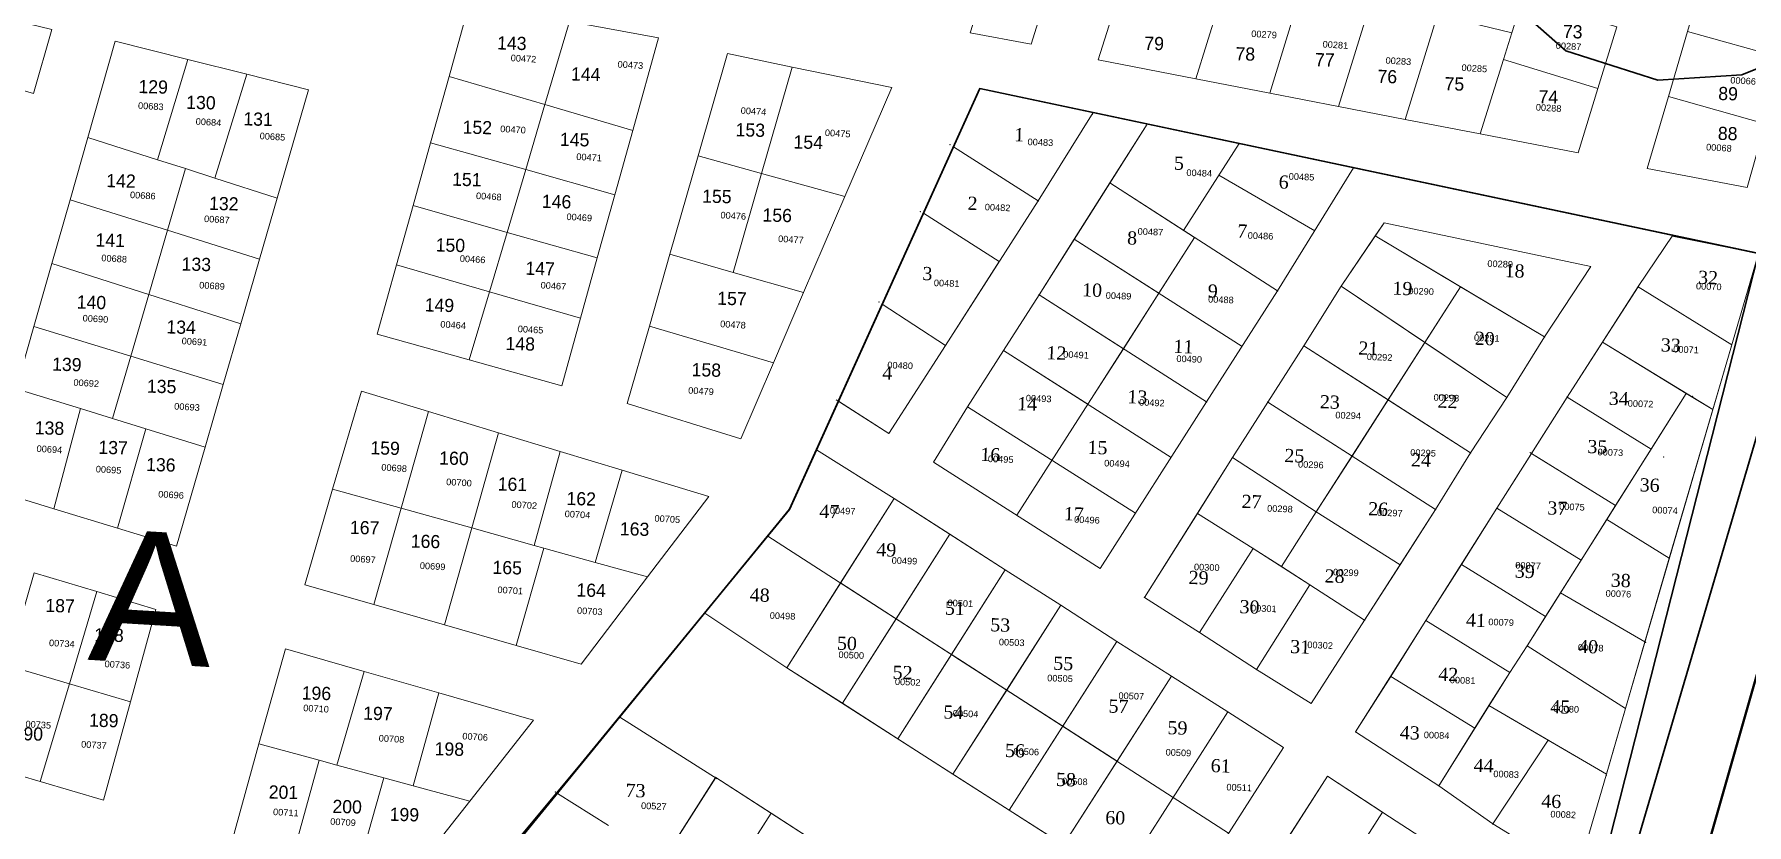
# Model space of a CAD drawing. Header units: metres. Extents: x 251686 to 255059, y 1627526 to 1631912.
# Drawn here: x 254072.4 to 254332.1, y 1631107.1 to 1631227.1 of the extents above; entities that cross this region are included whole.
import ezdxf
from ezdxf.enums import TextEntityAlignment as Align

# ---------------------------------------------------------------- set-up
doc = ezdxf.new("R2010")
doc.units = ezdxf.units.M
doc.header["$MEASUREMENT"] = 0
for name, color, linetype, lineweight in [('ASSIETTE IMMAT', 7, 'Continuous', 0), ('LimiteTF', 4, 'Continuous', 13), ('lotissement', 7, 'Continuous', 0), ('numero ppp', 4, 'Continuous', 0)]:
    doc.layers.add(name, color=color, linetype=linetype, lineweight=lineweight)
for name, color, linetype in [('limites_parcelles', 7, 'Continuous'), ('limites_sections', 7, 'Continuous'), ('limites_tf', 7, 'Continuous'), ('numero_lot', 7, 'Continuous'), ('numero_parcelle', 7, 'Continuous')]:
    doc.layers.add(name, color=color, linetype=linetype)
doc.styles.get("Standard").update_dxf_attribs({"font": 'txt.shx'})
doc.styles.add('Style-Arial', font='arial.ttf')
doc.styles.add('Style-Comic Sans MS', font='comic.ttf')
doc.styles.add('Style-FANCY', font='times.ttf')

# ---------------------------------------------------------------- blocks, each defined once
blk = doc.blocks.new('*U93')
at = {"layer": 'LimiteTF', "color": 5, "linetype": 'Continuous', "lineweight": 30}
for p, q in [((-34.579972, 59.070028), (-7.939972, 123.860028)), ((-7.939972, 123.860028), (118.400028, 101.540028)), ((118.400028, 101.540028), (60.410028, -123.859972)), ((-97.919972, -24.049972), (-34.579972, 59.070028)), ((-118.399972, -112.229972), (-97.919972, -24.049972)), ((-20.879972, -92.869972), (-42.269972, -114.119972)), ((60.410028, -123.859972), (-20.879972, -92.869972)), ((-42.269972, -114.119972), (-118.399972, -112.229972))]:
    blk.add_line(p, q, dxfattribs=at)

msp = doc.modelspace()

# ---------------------------------------------------------------- linework, layer by layer
at = {"layer": 'ASSIETTE IMMAT', "color": 2, "linetype": 'Continuous', "lineweight": 30, "elevation": 0.000046, "flags": 128}
for points in [[(254293.3179, 1631234.587015), (254304.663444, 1631224.585449), (254318.573956, 1631220.126263), (254331.324853, 1631220.917759), (254340.808104, 1631224.737961), (254360.593338, 1631235.690582)], [(254272.353104, 1630794.592518), (254277.823104, 1630973.072518), (254333.848614, 1631193.827754), (254215.749709, 1631218.847188), (254186.928919, 1631154.997551), (254121.018849, 1631074.583792), (254089.056999, 1630989.119047), (254053.768104, 1630970.237518)]]:
    msp.add_lwpolyline(points, dxfattribs=at)
at = {"layer": 'limites_parcelles', "color": 7, "linetype": 'Continuous', "lineweight": 0}
for p, q in [((254186.928919, 1631154.997551), (254215.749709, 1631218.847188)), ((254211.762384, 1631210.01366), (254224.621904, 1631201.791765)), ((254255.081211, 1631210.514749), (254246.651489, 1631197.331531)), ((254252.011609, 1631205.714207), (254266.557354, 1631197.265219)), ((254235.472325, 1631204.522194), (254260.940931, 1631188.140275)), ((254207.219244, 1631199.948777), (254218.723028, 1631192.592732)), ((254270.58827, 1631188.882844), (254277.089927, 1631198.489126)), ((254277.089927, 1631198.489126), (254308.457984, 1631191.854056)), ((254221.368619, 1631154.095197), (254248.332896, 1631196.250017)), ((254230.081608, 1631195.998404), (254255.551228, 1631179.710103)), ((254275.731167, 1631196.481541), (254301.431254, 1631181.165513)), ((254320.777909, 1631196.462246), (254333.848614, 1631193.827754)), ((254301.431254, 1631181.165513), (254308.457984, 1631191.854056)), ((254224.750934, 1631187.569555), (254250.166486, 1631171.287692)), ((254266.782339, 1631154.594755), (254288.67663, 1631188.766662)), ((254295.680941, 1631171.945169), (254270.58827, 1631188.882844)), ((254315.593163, 1631188.763909), (254329.801047, 1631179.982314)), ((254200.983857, 1631186.134888), (254210.561663, 1631179.865448)), ((254264.916425, 1631179.787989), (254290.199882, 1631163.553718)), ((254310.182432, 1631180.35551), (254326.920113, 1631170.127554)), ((254219.38266, 1631179.114887), (254244.778195, 1631162.859246)), ((254322.899839, 1631172.584238), (254298.788704, 1631134.300306)), ((254304.832609, 1631172.044305), (254317.570431, 1631164.122544)), ((254193.964708, 1631171.626869), (254201.951183, 1631166.52023)), ((254208.7302, 1631162.173223), (254213.912864, 1631170.53218)), ((254213.912864, 1631170.53218), (254239.39202, 1631154.434109)), ((254284.898917, 1631154.960708), (254259.440194, 1631171.285423)), ((254191.009671, 1631164.038055), (254202.764871, 1631156.622454)), ((254208.7302, 1631162.173223), (254234.003804, 1631146.010278)), ((254266.782339, 1631154.594755), (254254.116283, 1631162.848892)), ((254299.201965, 1631163.627209), (254312.199313, 1631155.593822)), ((254202.764871, 1631156.622454), (254186.501195, 1631130.9605)), ((254202.764871, 1631156.622454), (254219.616613, 1631145.805017)), ((254248.775178, 1631154.372797), (254257.223631, 1631149.07455)), ((254261.513554, 1631146.300827), (254266.782339, 1631154.594755)), ((254266.782339, 1631154.594755), (254279.519507, 1631146.581491)), ((254294.193414, 1631155.15207), (254306.953894, 1631147.265086)), ((254211.201141, 1631151.20706), (254194.927172, 1631125.565121)), ((254310.839799, 1631153.43517), (254320.326188, 1631147.571833)), ((254183.622363, 1631150.950674), (254253.497933, 1631105.871372)), ((254257.223631, 1631149.07455), (254249.080615, 1631136.311305)), ((254265.808754, 1631143.523692), (254257.223631, 1631149.07455)), ((254219.616613, 1631145.805017), (254203.348688, 1631120.172599)), ((254219.616613, 1631145.805017), (254228.076554, 1631140.450643)), ((254288.811323, 1631146.63016), (254301.582608, 1631138.736497)), ((254257.734317, 1631130.687092), (254265.808754, 1631143.523692)), ((254265.808754, 1631143.523692), (254274.117626, 1631138.16727)), ((254303.849774, 1631142.336329), (254316.618168, 1631134.887877)), ((254174.069196, 1631139.258606), (254186.501195, 1631130.9605)), ((254211.700591, 1631114.824651), (254228.076554, 1631140.450643)), ((254228.076554, 1631140.450643), (254236.574417, 1631134.938497)), ((254274.117626, 1631138.16727), (254266.035601, 1631125.53205)), ((254283.429233, 1631138.10825), (254296.136119, 1631130.25439)), ((254228.416498, 1631122.052809), (254211.570732, 1631132.92014)), ((254220.230531, 1631109.362701), (254236.574417, 1631134.938497)), ((254236.574417, 1631134.938497), (254244.835921, 1631129.666017)), ((254298.788704, 1631134.300306), (254296.136119, 1631130.25439)), ((254298.788704, 1631134.300306), (254313.666657, 1631124.791697)), ((254186.501195, 1631130.9605), (254245.421189, 1631093.232447)), ((254257.734317, 1631130.687092), (254266.035601, 1631125.53205)), ((254228.484061, 1631104.077744), (254244.835921, 1631129.666017)), ((254244.835921, 1631129.666017), (254253.380847, 1631124.258972)), ((254278.090519, 1631129.652078), (254290.833928, 1631121.775645)), ((254292.987046, 1631125.2187), (254310.82598, 1631114.812344)), ((254161.187319, 1631123.496758), (254141.684948, 1631100.17368)), ((254161.175139, 1631123.477639), (254175.9555, 1631114.125324)), ((254237.018027, 1631098.653546), (254253.380847, 1631124.258972)), ((254253.380847, 1631124.258972), (254261.807226, 1631118.874202)), ((254301.959483, 1631119.984622), (254293.552163, 1631107.25955)), ((254245.421189, 1631093.232447), (254261.807226, 1631118.874202)), ((254175.713603, 1631114.305211), (254159.492869, 1631088.844456)), ((254268.49373, 1631114.529873), (254252.34154, 1631089.24549)), ((254151.710723, 1631111.894193), (254159.475727, 1631106.999223)), ((254184.116973, 1631108.884309), (254167.946406, 1631083.502298)), ((254276.825564, 1631109.032153), (254260.673374, 1631083.74777))]:
    msp.add_line(p, q, dxfattribs=at)
at = {"layer": 'limites_parcelles', "color": 7, "lineweight": 0, "ltscale": 39.37, "flags": 128}
for points in [[(254264.88717, 1631235.0359), (254259.770339, 1631218.153859), (254248.556363, 1631220.328076), (254251.866792, 1631231.033511), (254253.947164, 1631237.738074), (254264.88717, 1631235.0359)], [(254312.38733, 1631228.22924), (254309.507019, 1631218.870611), (254295.199573, 1631223.258101), (254296.459855, 1631227.288749), (254298.078532, 1631232.436735), (254312.38733, 1631228.22924)], [(254296.459855, 1631227.288749), (254295.199573, 1631223.258101), (254291.674797, 1631211.974259), (254280.281051, 1631214.179825), (254285.200308, 1631230.053322), (254296.459855, 1631227.288749)], [(254095.684408, 1631223.265435), (254104.597778, 1631221.018483), (254099.749419, 1631205.264457), (254095.290061, 1631206.697961), (254091.080095, 1631208.049592), (254095.684408, 1631223.265435)], [(254092.569746, 1631197.338132), (254077.804189, 1631201.979067), (254080.495256, 1631211.439118), (254091.080095, 1631208.049592), (254095.290061, 1631206.697961), (254092.569746, 1631197.338132)], [(254109.206844, 1631202.223401), (254106.517128, 1631192.943344), (254092.569746, 1631197.338132), (254095.290061, 1631206.697961), (254099.749419, 1631205.264457), (254109.206844, 1631202.223401)], [(254178.374079, 1631190.954015), (254189.051316, 1631187.883804), (254184.471376, 1631177.247897), (254165.66262, 1631182.8092), (254168.784556, 1631193.716056), (254178.374079, 1631190.954015)], [(254084.255202, 1631168.779784), (254079.376456, 1631170.296438), (254069.648815, 1631173.309522), (254072.329582, 1631182.729649), (254087.006192, 1631178.229386), (254084.255202, 1631168.779784)], [(254101.034397, 1631173.943994), (254098.282957, 1631164.434394), (254089.293642, 1631167.221931), (254084.255202, 1631168.779784), (254087.006192, 1631178.229386), (254101.034397, 1631173.943994)], [(254084.980371, 1631152.143907), (254075.322277, 1631155.096467), (254079.376456, 1631170.296438), (254084.255202, 1631168.779784), (254089.293642, 1631167.221931), (254084.980371, 1631152.143907)], [(254152.119532, 1631163.790341), (254161.538384, 1631160.93958), (254157.463211, 1631146.939797), (254149.629433, 1631149.128646), (254148.202328, 1631149.519366), (254152.119532, 1631163.790341)], [(254145.468334, 1631134.339487), (254134.591477, 1631137.461198), (254138.721977, 1631152.170584), (254148.202328, 1631149.519366), (254149.629433, 1631149.128646), (254145.468334, 1631134.339487)], [(254165.376836, 1631144.730349), (254155.327247, 1631131.495423), (254145.468334, 1631134.339487), (254149.629433, 1631149.128646), (254157.463211, 1631146.939797), (254165.376836, 1631144.730349)], [(254122.398184, 1631130.402522), (254118.251437, 1631116.193271), (254115.586771, 1631116.913288), (254106.445134, 1631119.39196), (254110.453686, 1631133.842254), (254122.398184, 1631130.402522)], [(254122.398184, 1631130.402522), (254133.723901, 1631127.127439), (254129.858121, 1631113.046083), (254125.397112, 1631114.259594), (254118.251437, 1631116.193271), (254122.398184, 1631130.402522)], [(254121.278112, 1631099.750127), (254111.577768, 1631102.402996), (254115.586771, 1631116.913288), (254118.251437, 1631116.193271), (254125.397112, 1631114.259594), (254121.278112, 1631099.750127)], [(254138.420901, 1631110.721759), (254128.293941, 1631097.837424), (254121.278112, 1631099.750127), (254125.397112, 1631114.259594), (254129.858121, 1631113.046083), (254138.420901, 1631110.721759)]]:
    msp.add_lwpolyline(points, close=True, dxfattribs=at)
at = {"layer": 'limites_parcelles', "color": 7, "linetype": 'Continuous', "lineweight": 0, "flags": 128}
for points in [[(254296.459855, 1631227.288749), (254295.199573, 1631223.258101), (254309.507019, 1631218.870611), (254312.38733, 1631228.22924), (254298.078532, 1631232.436735), (254296.459855, 1631227.288749)], [(254285.200308, 1631230.053322), (254280.281051, 1631214.179825), (254291.674797, 1631211.974259), (254295.199573, 1631223.258101), (254296.459855, 1631227.288749), (254285.200308, 1631230.053322)], [(254091.080095, 1631208.049592), (254095.290061, 1631206.697961), (254099.749419, 1631205.264457), (254104.597778, 1631221.018483), (254095.684408, 1631223.265435), (254091.080095, 1631208.049592)], [(254080.495256, 1631211.439118), (254077.804189, 1631201.979067), (254092.569746, 1631197.338132), (254095.290061, 1631206.697961), (254091.080095, 1631208.049592), (254080.495256, 1631211.439118)], [(254099.749419, 1631205.264457), (254095.290061, 1631206.697961), (254092.569746, 1631197.338132), (254106.517128, 1631192.943344), (254109.206844, 1631202.223401), (254099.749419, 1631205.264457)], [(254087.006192, 1631178.229386), (254072.329582, 1631182.729649), (254069.648815, 1631173.309522), (254079.376456, 1631170.296438), (254084.255202, 1631168.779784), (254087.006192, 1631178.229386)], [(254322.899839, 1631172.584238), (254310.182432, 1631180.35551), (254304.832609, 1631172.044305), (254317.570431, 1631164.122544), (254317.570612, 1631164.122431), (254322.899839, 1631172.584238)], [(254087.006192, 1631178.229386), (254084.255202, 1631168.779784), (254089.293642, 1631167.221931), (254098.282957, 1631164.434394), (254101.034397, 1631173.943994), (254087.006192, 1631178.229386)], [(254312.199313, 1631155.593822), (254317.570612, 1631164.122431), (254317.570431, 1631164.122544), (254304.832609, 1631172.044305), (254299.439012, 1631163.480696), (254312.199313, 1631155.593822)], [(254089.293642, 1631167.221931), (254084.255202, 1631168.779784), (254079.376456, 1631170.296438), (254075.322277, 1631155.096467), (254084.980371, 1631152.143907), (254089.293642, 1631167.221931)], [(254161.538384, 1631160.93958), (254152.119532, 1631163.790341), (254148.202328, 1631149.519366), (254149.629433, 1631149.128646), (254157.463211, 1631146.939797), (254161.538384, 1631160.93958)], [(254248.775178, 1631154.372797), (254257.223631, 1631149.07455), (254261.513554, 1631146.300827), (254266.782339, 1631154.594755), (254254.116283, 1631162.848892), (254248.775178, 1631154.372797)], [(254265.808754, 1631143.523692), (254274.117626, 1631138.16727), (254279.519507, 1631146.581491), (254266.782339, 1631154.594755), (254261.513554, 1631146.300827), (254265.808754, 1631143.523692)], [(254149.629433, 1631149.128646), (254148.202328, 1631149.519366), (254138.721977, 1631152.170584), (254134.591477, 1631137.461198), (254145.468334, 1631134.339487), (254149.629433, 1631149.128646)], [(254157.463211, 1631146.939797), (254149.629433, 1631149.128646), (254145.468334, 1631134.339487), (254155.327247, 1631131.495423), (254165.376836, 1631144.730349), (254157.463211, 1631146.939797)], [(254228.076554, 1631140.450643), (254219.616613, 1631145.805017), (254211.477323, 1631132.980414), (254211.570738, 1631132.920149), (254212.003851, 1631132.640732), (254219.85083, 1631127.578586), (254228.076554, 1631140.450643)], [(254283.429233, 1631138.10825), (254296.136119, 1631130.25439), (254298.788704, 1631134.300306), (254301.582608, 1631138.736497), (254288.811323, 1631146.63016), (254283.429233, 1631138.10825)], [(254110.453686, 1631133.842254), (254106.445134, 1631119.39196), (254115.586771, 1631116.913288), (254118.251437, 1631116.193271), (254122.398184, 1631130.402522), (254110.453686, 1631133.842254)], [(254203.348688, 1631120.172599), (254211.700591, 1631114.824651), (254219.850726, 1631127.578424), (254212.003851, 1631132.640732), (254211.570732, 1631132.92014), (254211.570738, 1631132.920149), (254211.477323, 1631132.980414), (254203.348688, 1631120.172599)], [(254244.835921, 1631129.666017), (254236.574417, 1631134.938497), (254228.362318, 1631122.087761), (254228.416498, 1631122.052809), (254228.416279, 1631122.05247), (254236.597668, 1631116.774355), (254244.835921, 1631129.666017)], [(254313.666657, 1631124.791697), (254298.788704, 1631134.300306), (254296.136119, 1631130.25439), (254292.987046, 1631125.2187), (254310.82598, 1631114.812344), (254313.666657, 1631124.791697)], [(254118.251437, 1631116.193271), (254125.397112, 1631114.259594), (254129.858121, 1631113.046083), (254133.723901, 1631127.127439), (254122.398184, 1631130.402522), (254118.251437, 1631116.193271)], [(254310.82598, 1631114.812344), (254301.959483, 1631119.984622), (254293.552163, 1631107.25955), (254306.322702, 1631099.438452), (254310.780959, 1631114.654186), (254310.82598, 1631114.812344)], [(254125.397112, 1631114.259594), (254118.251437, 1631116.193271), (254115.586771, 1631116.913288), (254111.577768, 1631102.402996), (254121.278112, 1631099.750127), (254125.397112, 1631114.259594)], [(254129.858121, 1631113.046083), (254125.397112, 1631114.259594), (254121.278112, 1631099.750127), (254128.293941, 1631097.837424), (254138.420901, 1631110.721759), (254129.858121, 1631113.046083)], [(254184.116973, 1631108.884309), (254175.713603, 1631114.305211), (254175.701423, 1631114.286092), (254167.69891, 1631101.725008), (254176.116354, 1631096.326196), (254184.116973, 1631108.884309)], [(254192.521048, 1631103.464511), (254192.478383, 1631103.490474), (254184.116973, 1631108.884309), (254176.116354, 1631096.326196), (254184.533798, 1631090.927384), (254192.521048, 1631103.464511)], [(254285.255541, 1631103.595719), (254277.060795, 1631108.876937), (254276.825564, 1631109.032153), (254268.749469, 1631096.389961), (254268.867085, 1631096.312353), (254277.189039, 1631090.949154), (254277.197867, 1631090.943582), (254285.27309, 1631103.584409), (254285.273297, 1631103.584744), (254285.255541, 1631103.595719)]]:
    msp.add_lwpolyline(points, close=True, dxfattribs=at)
for points, elevation in [([(254207.219244, 1631199.948777), (254215.749709, 1631218.847188), (254232.975743, 1631215.197826)], -0.000024), ([(254272.447933, 1631206.835582), (254255.081211, 1631210.514749), (254241.131248, 1631213.47007), (254235.472325, 1631204.522194)], -0.000021), ([(254191.009671, 1631164.038055), (254186.928919, 1631154.997551), (254183.622363, 1631150.950674), (254174.069196, 1631139.258606)], 0.000096)]:
    msp.add_lwpolyline(points, dxfattribs=dict(at, elevation=elevation))
for points in [[(254232.975743, 1631215.197826), (254224.621904, 1631201.791765), (254210.561663, 1631179.865448), (254201.951183, 1631166.52023)], [(254213.912864, 1631170.53218), (254219.38266, 1631179.114887), (254224.750934, 1631187.569555), (254241.131248, 1631213.47007)], [(254272.447933, 1631206.835582), (254260.940931, 1631188.140275), (254250.166486, 1631171.287692), (254234.005846, 1631146.008972)], [(254320.857216, 1631196.580002), (254315.630545, 1631188.819414), (254304.832609, 1631172.044305), (254294.193414, 1631155.15207), (254283.429233, 1631138.10825), (254272.769178, 1631121.223424)], [(254306.322702, 1631099.438452), (254310.780959, 1631114.654186), (254313.666657, 1631124.791697), (254333.848614, 1631193.827754)], [(254270.58827, 1631188.882844), (254264.916425, 1631179.787989), (254259.440194, 1631171.285423), (254254.116283, 1631162.848892), (254240.744986, 1631141.629242), (254249.080615, 1631136.311305), (254257.734317, 1631130.687092)], [(254274.117626, 1631138.16727), (254284.898917, 1631154.960708), (254290.199882, 1631163.553718), (254295.680941, 1631171.945169), (254301.431254, 1631181.165513)], [(254285.37575, 1631113.047464), (254296.136119, 1631130.25439)], [(254306.322702, 1631099.438452), (254293.552163, 1631107.25955), (254285.37575, 1631113.047464), (254272.769178, 1631121.223424)], [(254175.713603, 1631114.305211), (254192.478383, 1631103.490474), (254201.247732, 1631098.154055), (254209.521923, 1631092.814315), (254234.989357, 1631076.995833)], [(254268.49373, 1631114.529873), (254277.060795, 1631108.876937), (254285.255541, 1631103.595719), (254310.61147, 1631087.923035)]]:
    msp.add_lwpolyline(points, dxfattribs=at)
at = {"layer": 'limites_parcelles', "color": 7, "linetype": 'Continuous', "lineweight": 0}
for p in [(254232.829923, 1631214.963818), (254211.234677, 1631210.351057), (254235.472325, 1631204.522194), (254224.621904, 1631201.791765), (254206.742057, 1631200.181949), (254266.557354, 1631197.265219), (254320.777909, 1631196.462246), (254224.750934, 1631187.569555), (254260.940931, 1631188.140275), (254270.58827, 1631188.882844), (254315.630545, 1631188.819414), (254200.46889, 1631186.471976), (254210.561663, 1631179.865448), (254264.916425, 1631179.787989), (254301.431254, 1631181.165513), (254219.38266, 1631179.114887), (254295.680941, 1631171.945169), (254304.832609, 1631172.044305), (254323.867712, 1631172.12125), (254213.912864, 1631170.53218), (254250.166486, 1631171.287692), (254259.440194, 1631171.285423), (254201.951183, 1631166.52023), (254254.116283, 1631162.848892), (254290.199882, 1631163.553718), (254319.501071, 1631162.921863), (254202.764871, 1631156.622454), (254239.39202, 1631154.434109), (254266.782339, 1631154.594755), (254284.898917, 1631154.960708), (254294.193414, 1631155.15207), (254257.223631, 1631149.07455), (254219.616613, 1631145.805017), (254320.326188, 1631147.571833), (254265.808754, 1631143.523692), (254240.744986, 1631141.629242), (254228.076554, 1631140.450643), (254274.117626, 1631138.16727), (254283.429233, 1631138.10825), (254249.080615, 1631136.311305), (254236.574417, 1631134.938497), (254298.788704, 1631134.300306), (254316.717447, 1631134.829962), (254316.739658, 1631134.84053), (254186.501195, 1631130.9605), (254257.734317, 1631130.687092), (254296.136119, 1631130.25439), (254244.835921, 1631129.666017), (254253.380847, 1631124.258972), (254313.666657, 1631124.791697), (254203.439323, 1631120.315407), (254272.769178, 1631121.223424), (254301.959483, 1631119.984622), (254310.780959, 1631114.654186), (254151.401688, 1631112.089005), (254175.713603, 1631114.305211), (254175.713603, 1631114.305211), (254285.37575, 1631113.047464), (254220.28509, 1631109.448077), (254220.28509, 1631109.448077), (254220.28509, 1631109.448077), (254276.829778, 1631109.03875), (254293.552163, 1631107.25955)]:
    msp.add_point(p, dxfattribs=at)
at = {"layer": 'limites_parcelles', "color": 7, "lineweight": 0, "ltscale": 39.37}
for points in [[(254228.985292, 1631242.905544), (254223.555318, 1631225.605843), (254214.30798, 1631227.325288), (254220.003124, 1631245.313017)], [(254337.622121, 1631223.449731), (254323.092054, 1631227.488883), (254325.873118, 1631236.948259), (254340.283714, 1631232.980006)], [(254251.866792, 1631231.033511), (254248.556363, 1631220.328076), (254233.697525, 1631223.199664), (254237.641595, 1631235.720392)], [(254275.218471, 1631232.508299), (254270.185465, 1631216.135642), (254259.770339, 1631218.153859), (254264.88717, 1631235.0359)], [(254153.539344, 1631229.051393), (254149.804443, 1631216.419093), (254135.276027, 1631220.678238), (254138.39999, 1631231.855085)], [(254285.200308, 1631230.053322), (254280.281051, 1631214.179825), (254270.185465, 1631216.135642), (254275.218471, 1631232.508299)], [(254075.047827, 1631227.790428), (254072.255038, 1631218.101134), (254058.614118, 1631222.02361), (254061.232786, 1631231.164196)], [(254163.135447, 1631212.508943), (254149.804443, 1631216.419093), (254153.539344, 1631229.051393), (254167.041, 1631226.56)], [(254334.857304, 1631213.49022), (254320.198216, 1631217.660344), (254323.092054, 1631227.488883), (254337.622121, 1631223.449731)], [(254095.684408, 1631223.265435), (254091.080095, 1631208.049592), (254080.495256, 1631211.439118), (254084.64508, 1631226.058357)], [(254187.318192, 1631222.117706), (254182.67675, 1631205.952117), (254173.046553, 1631208.62446), (254177.503198, 1631224.15142)], [(254187.318192, 1631222.117706), (254202.445145, 1631218.994099), (254195.320776, 1631202.447133), (254182.67675, 1631205.952117)], [(254309.507019, 1631218.870611), (254306.513635, 1631209.102821), (254291.674797, 1631211.974259), (254295.199573, 1631223.258101)], [(254104.597778, 1631221.018483), (254113.950234, 1631218.648232), (254109.206844, 1631202.223401), (254099.749419, 1631205.264457)], [(254149.804443, 1631216.419093), (254146.900306, 1631206.55063), (254132.480536, 1631210.628955), (254135.276027, 1631220.678238)], [(254163.135447, 1631212.508943), (254160.421979, 1631202.729051), (254146.900306, 1631206.55063), (254149.804443, 1631216.419093)], [(254332.164736, 1631203.830175), (254316.965908, 1631206.704315), (254320.198216, 1631217.660344), (254334.857304, 1631213.49022)], [(254144.078792, 1631197.031556), (254129.818868, 1631201.088681), (254132.480536, 1631210.628955), (254146.900306, 1631206.55063)], [(254182.67675, 1631205.952117), (254178.374079, 1631190.954015), (254168.784556, 1631193.716056), (254173.046553, 1631208.62446)], [(254160.421979, 1631202.729051), (254157.750011, 1631193.148853), (254144.078792, 1631197.031556), (254146.900306, 1631206.55063)], [(254182.67675, 1631205.952117), (254195.320776, 1631202.447133), (254189.051316, 1631187.883804), (254178.374079, 1631190.954015)], [(254089.726582, 1631187.599215), (254075.041323, 1631192.279548), (254077.804189, 1631201.979067), (254092.569746, 1631197.338132)], [(254141.411102, 1631188.021341), (254127.311323, 1631192.097264), (254129.818868, 1631201.088681), (254144.078792, 1631197.031556)], [(254106.517128, 1631192.943344), (254103.703513, 1631183.144203), (254089.726582, 1631187.599215), (254092.569746, 1631197.338132)], [(254157.750011, 1631193.148853), (254155.221491, 1631184.027591), (254141.411102, 1631188.021341), (254144.078792, 1631197.031556)], [(254087.006192, 1631178.229386), (254072.329582, 1631182.729649), (254075.041323, 1631192.279548), (254089.726582, 1631187.599215)], [(254138.353367, 1631177.674018), (254124.372308, 1631181.579046), (254127.311323, 1631192.097264), (254141.411102, 1631188.021341)], [(254103.703513, 1631183.144203), (254101.034397, 1631173.943994), (254087.006192, 1631178.229386), (254089.726582, 1631187.599215)], [(254155.221491, 1631184.027591), (254152.364275, 1631173.748765), (254138.353367, 1631177.674018), (254141.411102, 1631188.021341)], [(254184.471376, 1631177.247897), (254179.504692, 1631165.71487), (254162.294162, 1631171.034172), (254165.66262, 1631182.8092)], [(254075.322277, 1631155.096467), (254065.334943, 1631158.1515), (254069.648815, 1631173.309522), (254079.376456, 1631170.296438)], [(254132.174338, 1631169.830185), (254128.014065, 1631155.151024), (254117.625542, 1631158.049064), (254121.977236, 1631172.916794)], [(254132.174338, 1631169.830185), (254142.780528, 1631166.620503), (254138.721977, 1631152.170584), (254128.014065, 1631155.151024)], [(254098.282957, 1631164.434394), (254093.950062, 1631149.406519), (254084.980371, 1631152.143907), (254089.293642, 1631167.221931)], [(254142.780528, 1631166.620503), (254152.119532, 1631163.790341), (254148.202328, 1631149.519366), (254138.721977, 1631152.170584)], [(254161.538384, 1631160.93958), (254174.668943, 1631156.970933), (254165.376836, 1631144.730349), (254157.463211, 1631146.939797)], [(254128.014065, 1631155.151024), (254123.87439, 1631140.551709), (254113.396621, 1631143.550422), (254117.625542, 1631158.049064)], [(254138.721977, 1631152.170584), (254134.591477, 1631137.461198), (254123.87439, 1631140.551709), (254128.014065, 1631155.151024)], [(254072.369191, 1631145.368375), (254081.887965, 1631142.506863), (254077.702871, 1631128.517905), (254068.293343, 1631131.278595)], [(254081.887965, 1631142.506863), (254090.828032, 1631139.819698), (254086.982702, 1631125.79819), (254077.702871, 1631128.517905)], [(254077.702871, 1631128.517905), (254073.261554, 1631113.700849), (254063.991722, 1631116.420489), (254068.293343, 1631131.278595)], [(254086.982702, 1631125.79819), (254082.88055, 1631110.868586), (254073.261554, 1631113.700849), (254077.702871, 1631128.517905)], [(254133.723901, 1631127.127439), (254148.063148, 1631122.979716), (254138.420901, 1631110.721759), (254129.858121, 1631113.046083)], [(254111.577768, 1631102.402996), (254102.416357, 1631104.911816), (254106.445134, 1631119.39196), (254115.586771, 1631116.913288)]]:
    msp.add_3dface(points, dxfattribs=at)
at = {"layer": 'limites_parcelles', "color": 7, "linetype": 'Continuous', "lineweight": 0}
for points in [[(254220.003124, 1631245.313017), (254214.30798, 1631227.325288), (254223.555318, 1631225.605843), (254228.985292, 1631242.905544)], [(254340.283714, 1631232.980006), (254325.873118, 1631236.948259), (254323.092054, 1631227.488883), (254337.622121, 1631223.449731)], [(254237.641595, 1631235.720392), (254233.697525, 1631223.199664), (254248.556363, 1631220.328076), (254251.866792, 1631231.033511)], [(254264.88717, 1631235.0359), (254259.770339, 1631218.153859), (254270.185465, 1631216.135642), (254275.218471, 1631232.508299)], [(254138.39999, 1631231.855085), (254135.276027, 1631220.678238), (254149.804443, 1631216.419093), (254153.539344, 1631229.051393)], [(254275.218471, 1631232.508299), (254270.185465, 1631216.135642), (254280.281051, 1631214.179825), (254285.200308, 1631230.053322)], [(254058.614118, 1631222.02361), (254072.255038, 1631218.101134), (254075.047827, 1631227.790428), (254061.232786, 1631231.164196)], [(254163.135447, 1631212.508943), (254167.041, 1631226.56), (254153.539344, 1631229.051393), (254149.804443, 1631216.419093)], [(254334.857304, 1631213.49022), (254337.622121, 1631223.449731), (254323.092054, 1631227.488883), (254320.198216, 1631217.660344)], [(254091.080095, 1631208.049592), (254095.684408, 1631223.265435), (254084.64508, 1631226.058357), (254080.495256, 1631211.439118)], [(254177.503198, 1631224.15142), (254173.046553, 1631208.62446), (254182.67675, 1631205.952117), (254187.318192, 1631222.117706)], [(254195.320776, 1631202.447133), (254202.445145, 1631218.994099), (254187.318192, 1631222.117706), (254182.67675, 1631205.952117)], [(254295.199573, 1631223.258101), (254291.674797, 1631211.974259), (254306.513635, 1631209.102821), (254309.507019, 1631218.870611)], [(254109.206844, 1631202.223401), (254113.950234, 1631218.648232), (254104.597778, 1631221.018483), (254099.749419, 1631205.264457)], [(254135.276027, 1631220.678238), (254132.480536, 1631210.628955), (254146.900306, 1631206.55063), (254149.804443, 1631216.419093)], [(254149.804443, 1631216.419093), (254146.900306, 1631206.55063), (254160.421979, 1631202.729051), (254163.135447, 1631212.508943)], [(254334.857304, 1631213.49022), (254320.198216, 1631217.660344), (254316.965908, 1631206.704315), (254332.164736, 1631203.830175)], [(254146.900306, 1631206.55063), (254132.480536, 1631210.628955), (254129.818868, 1631201.088681), (254144.078792, 1631197.031556)], [(254182.67675, 1631205.952117), (254173.046553, 1631208.62446), (254168.784556, 1631193.716056), (254178.374079, 1631190.954015)], [(254146.900306, 1631206.55063), (254144.078792, 1631197.031556), (254157.750011, 1631193.148853), (254160.421979, 1631202.729051)], [(254189.051316, 1631187.883804), (254195.320776, 1631202.447133), (254182.67675, 1631205.952117), (254178.374079, 1631190.954015)], [(254248.332896, 1631196.250017), (254235.472325, 1631204.522194), (254230.081608, 1631195.998404), (254242.920131, 1631187.787927)], [(254248.332896, 1631196.250017), (254235.472325, 1631204.522194), (254230.081608, 1631195.998404), (254242.920131, 1631187.787927)], [(254077.804189, 1631201.979067), (254075.041323, 1631192.279548), (254089.726582, 1631187.599215), (254092.569746, 1631197.338132)], [(254144.078792, 1631197.031556), (254129.818868, 1631201.088681), (254127.311323, 1631192.097264), (254141.411102, 1631188.021341)], [(254200.983857, 1631186.134888), (254210.561663, 1631179.865448), (254218.723028, 1631192.592732), (254207.219244, 1631199.948777)], [(254200.983857, 1631186.134888), (254210.561663, 1631179.865448), (254218.723028, 1631192.592732), (254207.219244, 1631199.948777)], [(254275.731167, 1631196.481541), (254301.431254, 1631181.165513), (254308.457984, 1631191.854056), (254277.089927, 1631198.489126)], [(254275.731167, 1631196.481541), (254301.431254, 1631181.165513), (254308.457984, 1631191.854056), (254277.089927, 1631198.489126)], [(254092.569746, 1631197.338132), (254089.726582, 1631187.599215), (254103.703513, 1631183.144203), (254106.517128, 1631192.943344)], [(254144.078792, 1631197.031556), (254141.411102, 1631188.021341), (254155.221491, 1631184.027591), (254157.750011, 1631193.148853)], [(254230.081608, 1631195.998404), (254224.750934, 1631187.569555), (254237.53986, 1631179.376637), (254242.920131, 1631187.787927)], [(254230.081608, 1631195.998404), (254224.750934, 1631187.569555), (254237.53986, 1631179.376637), (254242.920131, 1631187.787927)], [(254270.58827, 1631188.882844), (254283.267516, 1631180.324291), (254288.67663, 1631188.766662), (254275.731167, 1631196.481541)], [(254270.58827, 1631188.882844), (254283.267516, 1631180.324291), (254288.67663, 1631188.766662), (254275.731167, 1631196.481541)], [(254075.041323, 1631192.279548), (254072.329582, 1631182.729649), (254087.006192, 1631178.229386), (254089.726582, 1631187.599215)], [(254141.411102, 1631188.021341), (254127.311323, 1631192.097264), (254124.372308, 1631181.579046), (254138.353367, 1631177.674018)], [(254089.726582, 1631187.599215), (254087.006192, 1631178.229386), (254101.034397, 1631173.943994), (254103.703513, 1631183.144203)], [(254141.411102, 1631188.021341), (254138.353367, 1631177.674018), (254152.364275, 1631173.748765), (254155.221491, 1631184.027591)], [(254237.53986, 1631179.376637), (254224.750934, 1631187.569555), (254219.38266, 1631179.114887), (254232.14645, 1631170.944806)], [(254237.53986, 1631179.376637), (254224.750934, 1631187.569555), (254219.38266, 1631179.114887), (254232.14645, 1631170.944806)], [(254283.267516, 1631180.324291), (254270.58827, 1631188.882844), (254264.916425, 1631179.787989), (254277.675071, 1631171.595782)], [(254283.267516, 1631180.324291), (254270.58827, 1631188.882844), (254264.916425, 1631179.787989), (254277.675071, 1631171.595782)], [(254295.680941, 1631171.945169), (254301.431254, 1631181.165513), (254288.67663, 1631188.766662), (254283.267516, 1631180.324291)], [(254295.680941, 1631171.945169), (254301.431254, 1631181.165513), (254288.67663, 1631188.766662), (254283.267516, 1631180.324291)], [(254310.182432, 1631180.35551), (254326.920113, 1631170.127554), (254329.801047, 1631179.982314), (254315.594346, 1631188.763177)], [(254310.182432, 1631180.35551), (254326.920113, 1631170.127554), (254329.801047, 1631179.982314), (254315.594346, 1631188.763177)], [(254194.329782, 1631171.393436), (254201.951183, 1631166.52023), (254210.561663, 1631179.865448), (254200.983857, 1631186.134888)], [(254194.329782, 1631171.393436), (254201.951183, 1631166.52023), (254210.561663, 1631179.865448), (254200.983857, 1631186.134888)], [(254165.66262, 1631182.8092), (254162.294162, 1631171.034172), (254179.504692, 1631165.71487), (254184.471376, 1631177.247897)], [(254277.675071, 1631171.595782), (254264.916425, 1631179.787989), (254259.440194, 1631171.285423), (254272.224104, 1631163.088088)], [(254277.675071, 1631171.595782), (254264.916425, 1631179.787989), (254259.440194, 1631171.285423), (254272.224104, 1631163.088088)], [(254277.675071, 1631171.595782), (254290.199882, 1631163.553718), (254295.680941, 1631171.945169), (254283.267516, 1631180.324291)], [(254277.675071, 1631171.595782), (254290.199882, 1631163.553718), (254295.680941, 1631171.945169), (254283.267516, 1631180.324291)], [(254079.376456, 1631170.296438), (254069.648815, 1631173.309522), (254065.334943, 1631158.1515), (254075.322277, 1631155.096467)], [(254128.014065, 1631155.151024), (254132.174338, 1631169.830185), (254121.977236, 1631172.916794), (254117.625542, 1631158.049064)], [(254326.920113, 1631170.127554), (254322.899839, 1631172.584238), (254310.839799, 1631153.43517), (254320.326188, 1631147.571833)], [(254326.920113, 1631170.127554), (254322.899839, 1631172.584238), (254310.839799, 1631153.43517), (254320.326188, 1631147.571833)], [(254128.014065, 1631155.151024), (254138.721977, 1631152.170584), (254142.780528, 1631166.620503), (254132.174338, 1631169.830185)], [(254259.440194, 1631171.285423), (254254.116283, 1631162.848892), (254266.782339, 1631154.594755), (254272.224104, 1631163.088088)], [(254259.440194, 1631171.285423), (254254.116283, 1631162.848892), (254266.782339, 1631154.594755), (254272.224104, 1631163.088088)], [(254272.224104, 1631163.088088), (254284.898917, 1631154.960708), (254290.199882, 1631163.553718), (254277.675071, 1631171.595782)], [(254272.224104, 1631163.088088), (254284.898917, 1631154.960708), (254290.199882, 1631163.553718), (254277.675071, 1631171.595782)], [(254084.980371, 1631152.143907), (254093.950062, 1631149.406519), (254098.282957, 1631164.434394), (254089.293642, 1631167.221931)], [(254138.721977, 1631152.170584), (254148.202328, 1631149.519366), (254152.119532, 1631163.790341), (254142.780528, 1631166.620503)], [(254266.782339, 1631154.594755), (254279.519507, 1631146.581491), (254284.898917, 1631154.960708), (254272.224104, 1631163.088088)], [(254266.782339, 1631154.594755), (254279.519507, 1631146.581491), (254284.898917, 1631154.960708), (254272.224104, 1631163.088088)], [(254294.193414, 1631155.15207), (254306.953894, 1631147.265086), (254312.199313, 1631155.593822), (254299.439012, 1631163.480696)], [(254294.193414, 1631155.15207), (254306.953894, 1631147.265086), (254312.199313, 1631155.593822), (254299.439012, 1631163.480696)], [(254157.463211, 1631146.939797), (254165.376836, 1631144.730349), (254174.668943, 1631156.970933), (254161.538384, 1631160.93958)], [(254113.396621, 1631143.550422), (254123.87439, 1631140.551709), (254128.014065, 1631155.151024), (254117.625542, 1631158.049064)], [(254202.764871, 1631156.622454), (254194.658138, 1631143.83109), (254203.074048, 1631138.401676), (254211.201141, 1631151.20706)], [(254202.764871, 1631156.622454), (254194.658138, 1631143.83109), (254203.074048, 1631138.401676), (254211.201141, 1631151.20706)], [(254128.014065, 1631155.151024), (254123.87439, 1631140.551709), (254134.591477, 1631137.461198), (254138.721977, 1631152.170584)], [(254240.744986, 1631141.629242), (254249.080615, 1631136.311305), (254257.223631, 1631149.07455), (254248.775178, 1631154.372797)], [(254240.744986, 1631141.629242), (254249.080615, 1631136.311305), (254257.223631, 1631149.07455), (254248.775178, 1631154.372797)], [(254306.953894, 1631147.265086), (254294.193414, 1631155.15207), (254288.811323, 1631146.63016), (254301.582608, 1631138.736497)], [(254306.953894, 1631147.265086), (254294.193414, 1631155.15207), (254288.811323, 1631146.63016), (254301.582608, 1631138.736497)], [(254219.616613, 1631145.805017), (254211.201141, 1631151.20706), (254203.074048, 1631138.401676), (254211.477323, 1631132.980414)], [(254219.616613, 1631145.805017), (254211.201141, 1631151.20706), (254203.074048, 1631138.401676), (254211.477323, 1631132.980414)], [(254303.849774, 1631142.336329), (254316.618168, 1631134.887877), (254320.326188, 1631147.571833), (254310.839799, 1631153.43517)], [(254303.849774, 1631142.336329), (254316.618168, 1631134.887877), (254320.326188, 1631147.571833), (254310.839799, 1631153.43517)], [(254265.808754, 1631143.523692), (254257.223631, 1631149.07455), (254249.080615, 1631136.311305), (254257.734317, 1631130.687092)], [(254265.808754, 1631143.523692), (254257.223631, 1631149.07455), (254249.080615, 1631136.311305), (254257.734317, 1631130.687092)], [(254068.293343, 1631131.278595), (254077.702871, 1631128.517905), (254081.887965, 1631142.506863), (254072.369191, 1631145.368375)], [(254186.501195, 1631130.9605), (254194.927172, 1631125.565121), (254203.074048, 1631138.401676), (254194.658138, 1631143.83109)], [(254186.501195, 1631130.9605), (254194.927172, 1631125.565121), (254203.074048, 1631138.401676), (254194.658138, 1631143.83109)], [(254266.035601, 1631125.53205), (254274.117626, 1631138.16727), (254265.808754, 1631143.523692), (254257.734317, 1631130.687092)], [(254266.035601, 1631125.53205), (254274.117626, 1631138.16727), (254265.808754, 1631143.523692), (254257.734317, 1631130.687092)], [(254077.702871, 1631128.517905), (254086.982702, 1631125.79819), (254090.828032, 1631139.819698), (254081.887965, 1631142.506863)], [(254298.788704, 1631134.300306), (254313.666657, 1631124.791697), (254316.618168, 1631134.887877), (254303.849774, 1631142.336329)], [(254298.788704, 1631134.300306), (254313.666657, 1631124.791697), (254316.618168, 1631134.887877), (254303.849774, 1631142.336329)], [(254194.927172, 1631125.565121), (254203.348688, 1631120.172599), (254211.477323, 1631132.980414), (254203.074048, 1631138.401676)], [(254194.927172, 1631125.565121), (254203.348688, 1631120.172599), (254211.477323, 1631132.980414), (254203.074048, 1631138.401676)], [(254228.362318, 1631122.087761), (254236.574417, 1631134.938497), (254228.076554, 1631140.450643), (254219.85083, 1631127.578586)], [(254228.362318, 1631122.087761), (254236.574417, 1631134.938497), (254228.076554, 1631140.450643), (254219.85083, 1631127.578586)], [(254296.136119, 1631130.25439), (254283.429233, 1631138.10825), (254278.090519, 1631129.652078), (254290.833928, 1631121.775645)], [(254296.136119, 1631130.25439), (254283.429233, 1631138.10825), (254278.090519, 1631129.652078), (254290.833928, 1631121.775645)], [(254203.348688, 1631120.172599), (254211.700591, 1631114.824651), (254219.850726, 1631127.578424), (254211.477323, 1631132.980414)], [(254063.991722, 1631116.420489), (254073.261554, 1631113.700849), (254077.702871, 1631128.517905), (254068.293343, 1631131.278595)], [(254077.702871, 1631128.517905), (254073.261554, 1631113.700849), (254082.88055, 1631110.868586), (254086.982702, 1631125.79819)], [(254272.769178, 1631121.223424), (254285.37575, 1631113.047464), (254290.833928, 1631121.775645), (254278.090519, 1631129.652078)], [(254272.769178, 1631121.223424), (254285.37575, 1631113.047464), (254290.833928, 1631121.775645), (254278.090519, 1631129.652078)], [(254138.420901, 1631110.721759), (254148.063148, 1631122.979716), (254133.723901, 1631127.127439), (254129.858121, 1631113.046083)], [(254211.700591, 1631114.824651), (254220.230531, 1631109.362701), (254228.362102, 1631122.087422), (254219.850726, 1631127.578424)], [(254211.700591, 1631114.824651), (254220.230531, 1631109.362701), (254228.362102, 1631122.087422), (254219.850726, 1631127.578424)], [(254292.987046, 1631125.2187), (254285.37575, 1631113.047464), (254293.552163, 1631107.25955), (254301.959483, 1631119.984622)], [(254292.987046, 1631125.2187), (254285.37575, 1631113.047464), (254293.552163, 1631107.25955), (254301.959483, 1631119.984622)], [(254220.230531, 1631109.362701), (254228.484061, 1631104.077744), (254236.597668, 1631116.774355), (254228.362102, 1631122.087422)], [(254220.230531, 1631109.362701), (254228.484061, 1631104.077744), (254236.597668, 1631116.774355), (254228.362102, 1631122.087422)], [(254115.586771, 1631116.913288), (254106.445134, 1631119.39196), (254102.416357, 1631104.911816), (254111.577768, 1631102.402996)], [(254268.49373, 1631114.529873), (254260.417635, 1631101.887682), (254268.749469, 1631096.389961), (254276.825564, 1631109.032153)], [(254276.825564, 1631109.032153), (254268.49373, 1631114.529873), (254260.417635, 1631101.887682), (254268.749469, 1631096.389961)]]:
    msp.add_3dface(points, dxfattribs=at)
at = {"layer": 'limites_sections', "color": 112, "linetype": 'Continuous', "lineweight": 40, "flags": 128}
for points in [[(253674.590697, 1631377.408104), (253696.537777, 1631631.552986), (253757.0504, 1631605.0124), (254274.3391, 1631378.1314), (254391.230087, 1631349.844634), (254373.700701, 1631270.312536), (254242.098307, 1630809.467069), (253976.914647, 1630881.792805), (253928.216166, 1630961.492497), (253736.80282, 1630938.191521), (253609.69659, 1630931.397239), (253609.133378, 1630987.020807), (253623.83294, 1631051.575567), (253646.244957, 1631234.319701), (253674.590697, 1631377.408104)], [(254391.230315, 1631349.844579), (254616.78469, 1631295.262067), (254601.919049, 1631243.024587), (254569.5419, 1631182.2248), (254530.2512, 1631049.2714), (254527.2805, 1631037.9628), (254483.023, 1630869.4867), (254450.47436, 1630757.921759), (254242.098307, 1630809.467069), (254373.700701, 1631270.312536), (254391.230315, 1631349.844579)]]:
    msp.add_lwpolyline(points, close=True, dxfattribs=at)
at = {"layer": 'lotissement', "color": 2, "linetype": 'Continuous', "lineweight": 0}
msp.add_line((254241.133947, 1631213.475396), (254341.261333, 1631192.254126), dxfattribs=at)

# ---------------------------------------------------------------- block references
at = {"layer": 'limites_tf', "color": 5, "linetype": 'Continuous', "lineweight": 30, "zscale": 10, "rotation": 358.0525}
msp.add_blockref('*U93', (254219.478985, 1631094.796425), dxfattribs=at)

# ---------------------------------------------------------------- texts
at = {"layer": 'numero ppp', "color": 4, "linetype": 'Continuous', "lineweight": 13, "style": 'Style-Arial'}
msp.add_text('TRANCHE  A', height=19.99996, rotation=356.57, dxfattribs=at).set_placement((254015.148882, 1631146.105373), align=Align.MIDDLE_CENTER)
at = {"layer": 'numero_lot', "color": 7, "lineweight": 0, "style": 'Style-Comic Sans MS'}
for s, p in [('143', (254144.802254, 1631225.734923)), ('144', (254156.009112, 1631221.026168)), ('152', (254139.574404, 1631212.960141)), ('153', (254180.972458, 1631212.564638)), ('145', (254154.332794, 1631211.107047)), ('154', (254189.758107, 1631210.706389)), ('151', (254137.982103, 1631205.05264)), ('155', (254175.900057, 1631202.487511)), ('146', (254151.592843, 1631201.702227)), ('156', (254185.051114, 1631199.624184)), ('150', (254135.487716, 1631195.079223)), ('147', (254149.096474, 1631191.540158)), ('157', (254178.189768, 1631186.992344)), ('149', (254133.819986, 1631185.977592)), ('148', (254146.083872, 1631180.125699)), ('158', (254174.302826, 1631176.153086)), ('159', (254125.58421, 1631164.291155)), ('160', (254136.022576, 1631162.750731)), ('161', (254144.895007, 1631158.805466)), ('162', (254155.326436, 1631156.604762)), ('167', (254122.486075, 1631152.217242)), ('166', (254131.708267, 1631150.139301)), ('163', (254163.421681, 1631152.007309)), ('165', (254144.101842, 1631146.157044)), ('164', (254156.831304, 1631142.721553))]:
    msp.add_text(s, height=1.999996, rotation=358.57, dxfattribs=at).set_placement(p, align=Align.MIDDLE_CENTER)
at = {"layer": 'numero_lot', "color": 7, "linetype": 'Continuous', "lineweight": 0, "style": 'Style-FANCY'}
for s, rotation, p in [('1', 358.0575, (254221.746255, 1631211.851203)), ('5', 358.0575, (254245.971102, 1631207.524853)), ('6', 358.0575, (254261.861384, 1631204.66859)), ('2', 358.0575, (254214.673203, 1631201.432989)), ('7', 358.0575, (254255.58482, 1631197.235088)), ('8', 358.0575, (254238.867521, 1631196.181144)), ('3', 358.0575, (254207.825046, 1631190.776015)), ('18', 358.0575, (254296.872192, 1631191.195396)), ('32', 358.2218, (254326.21663, 1631190.171986)), ('10', 358.0575, (254232.806987, 1631188.277049)), ('9', 358.0575, (254251.105274, 1631188.119709)), ('19', 358.0575, (254279.868048, 1631188.528252)), ('12', 358.0575, (254227.386248, 1631178.729326)), ('11', 358.0575, (254246.649971, 1631179.697906)), ('21', 358.0575, (254274.693903, 1631179.436431)), ('20', 358.0575, (254292.353535, 1631180.922681)), ('33', 358.2218, (254320.569651, 1631179.915296)), ('4', 358.0575, (254201.751695, 1631175.690242)), ('14', 358.0575, (254222.953267, 1631171.002164)), ('13', 358.0575, (254239.671117, 1631172.05709)), ('23', 358.0575, (254268.857687, 1631171.293596)), ('22', 358.0575, (254286.700963, 1631171.383821)), ('34', 358.2218, (254312.672973, 1631171.814449)), ('16', 358.0575, (254217.363989, 1631163.314219)), ('15', 358.0575, (254233.618588, 1631164.384856)), ('25', 358.0575, (254263.483064, 1631163.135105)), ('35', 358.2218, (254309.433856, 1631164.496451)), ('24', 358.0575, (254282.691464, 1631162.483633)), ('36', 358.2218, (254317.362346, 1631158.685639)), ('27', 358.0575, (254256.991327, 1631156.172166)), ('37', 358.2218, (254303.352804, 1631155.178681)), ('47', 358.3325, (254192.959718, 1631154.671127)), ('17', 358.0575, (254230.033121, 1631154.312624)), ('26', 358.0575, (254276.184549, 1631155.057943)), ('49', 358.3325, (254201.594154, 1631148.85642)), ('28', 358.0575, (254269.582954, 1631144.855872)), ('39', 358.2218, (254298.422056, 1631145.595089)), ('29', 358.0575, (254248.95445, 1631144.628978)), ('38', 358.2218, (254312.974237, 1631144.215865)), ('48', 358.3325, (254182.398462, 1631141.997111)), ('51', 358.3325, (254211.992502, 1631139.976092)), ('30', 358.0575, (254256.681629, 1631140.196515)), ('53', 358.3325, (254218.868264, 1631137.457951)), ('41', 358.2218, (254291.00958, 1631138.174543)), ('50', 358.3325, (254195.620968, 1631134.657251)), ('31', 358.0575, (254264.353722, 1631134.143991)), ('40', 358.2218, (254308.028573, 1631134.168514)), ('52', 358.3325, (254204.063949, 1631130.238704)), ('55', 358.3325, (254228.428305, 1631131.616298)), ('42', 358.2218, (254286.815768, 1631129.958739)), ('54', 358.3325, (254211.76451, 1631124.219086)), ('57', 358.3325, (254236.810586, 1631125.112639)), ('45', 358.2218, (254303.806855, 1631125.026131)), ('59', 358.3325, (254245.749097, 1631121.839154)), ('43', 358.2218, (254280.981034, 1631121.098545)), ('56', 358.3325, (254221.093168, 1631118.384169)), ('58', 358.3325, (254228.841445, 1631113.985846)), ('61', 358.3325, (254252.30025, 1631116.084095)), ('44', 358.2218, (254292.178203, 1631116.1137)), ('73', 358.3325, (254163.570445, 1631112.319485)), ('46', 358.2218, (254302.43552, 1631110.695812)), ('60', 358.3325, (254236.318344, 1631108.203836))]:
    msp.add_text(s, height=1.999994, rotation=rotation, dxfattribs=at).set_placement(p, align=Align.MIDDLE_CENTER)
at = {"layer": 'numero_lot', "color": 7, "lineweight": 0, "style": 'Style-Arial'}
msp.add_text('00297', height=1, rotation=357.88, dxfattribs=at).set_placement((254276.027175, 1631155.034729), align=Align.TOP_LEFT)
at = {"layer": 'numero_lot', "color": 7, "lineweight": 0, "char_height": 1.999996, "attachment_point": 5, "rotation": 358.56997871, "line_spacing_factor": 0.6}
for s, insert in [('\\fComic Sans MS|b0|i0|c00|p71;79', (254242.215845, 1631225.683608)), ('\\fComic Sans MS|b0|i0|c00|p71;73', (254305.685071, 1631227.469568)), ('\\fComic Sans MS|b0|i0|c00|p71;78', (254256.033714, 1631224.091958)), ('\\fComic Sans MS|b0|i0|c00|p71;77', (254268.098279, 1631223.210525)), ('\\fComic Sans MS|b0|i0|c00|p71;76', (254277.567027, 1631220.658313)), ('\\fComic Sans MS|b0|i0|c00|p71;129', (254090.414664, 1631219.099397)), ('\\fComic Sans MS|b0|i0|c00|p71;75', (254287.742622, 1631219.545162)), ('\\fComic Sans MS|b0|i0|c00|p71;74', (254301.996671, 1631217.571586)), ('\\fComic Sans MS|b0|i0|c00|p71;89', (254329.253459, 1631218.066459)), ('\\fComic Sans MS|b0|i0|c00|p71;130', (254097.652744, 1631216.712123)), ('\\fComic Sans MS|b0|i0|c00|p71;131', (254106.320133, 1631214.199776)), ('\\fComic Sans MS|b0|i0|c00|p71;88', (254329.189873, 1631212.013897)), ('\\fComic Sans MS|b0|i0|c00|p71;142', (254085.532834, 1631204.843048)), ('\\fComic Sans MS|b0|i0|c00|p71;132', (254101.123226, 1631201.377501)), ('\\fComic Sans MS|b0|i0|c00|p71;141', (254083.897534, 1631195.835411)), ('\\fComic Sans MS|b0|i0|c00|p71;133', (254096.954792, 1631192.176359)), ('\\fComic Sans MS|b0|i0|c00|p71;140', (254081.047216, 1631186.400305)), ('\\fComic Sans MS|b0|i0|c00|p71;134', (254094.653497, 1631182.625426)), ('\\fComic Sans MS|b0|i0|c00|p71;139', (254077.316613, 1631176.974446)), ('\\fComic Sans MS|b0|i0|c00|p71;135', (254091.697767, 1631173.631661)), ('\\fComic Sans MS|b0|i0|c00|p71;138', (254074.684054, 1631167.316934)), ('\\fComic Sans MS|b0|i0|c00|p71;137', (254084.337141, 1631164.353996)), ('\\fComic Sans MS|b0|i0|c00|p71;136', (254091.572909, 1631161.74663)), ('\\fComic Sans MS|b0|i0|c00|p71;187', (254076.29023, 1631140.357408)), ('\\fComic Sans MS|b0|i0|c00|p71;188', (254083.712856, 1631135.896499)), ('\\fComic Sans MS|b0|i0|c00|p71;196', (254115.167309, 1631127.079238)), ('\\fComic Sans MS|b0|i0|c00|p71;197', (254124.489132, 1631124.009722)), ('\\fComic Sans MS|b0|i0|c00|p71;189', (254082.917222, 1631122.952792)), ('\\fComic Sans MS|b0|i0|c00|p71;190', (254071.475785, 1631120.92068)), ('\\fComic Sans MS|b0|i0|c00|p71;198', (254135.327177, 1631118.613044)), ('\\fComic Sans MS|b0|i0|c00|p71;201', (254110.167351, 1631112.053719)), ('\\fComic Sans MS|b0|i0|c00|p71;200', (254119.82853, 1631109.861108)), ('\\fComic Sans MS|b0|i0|c00|p71;199', (254128.509793, 1631108.669319))]:
    msp.add_mtext(s, dxfattribs=dict(at, insert=insert))
at = {"layer": 'numero_parcelle', "color": 5, "lineweight": 0, "style": 'Style-Arial'}
for s, p in [('00279', (254256.972784, 1631227.686887)), ('00472', (254144.663849, 1631224.01595)), ('00281', (254267.78918, 1631226.094788)), ('00287', (254303.149601, 1631225.90154)), ('00473', (254160.872317, 1631223.044473)), ('00283', (254277.341125, 1631223.634673)), ('00285', (254288.860888, 1631222.539732)), ('00066', (254329.62339, 1631220.644403)), ('00683', (254088.145388, 1631216.786582)), ('00474', (254179.547364, 1631216.026388)), ('00288', (254300.124521, 1631216.529254)), ('00684', (254096.891944, 1631214.374739)), ('00685', (254106.594226, 1631212.175271)), ('00470', (254143.076022, 1631213.257383)), ('00475', (254192.312153, 1631212.665854)), ('00471', (254154.609918, 1631209.026821)), ('00068', (254325.949598, 1631210.482763)), ('00686', (254086.929417, 1631203.241733)), ('00468', (254139.40223, 1631203.095743)), ('00687', (254098.161956, 1631199.602256)), ('00469', (254153.120731, 1631199.913998)), ('00476', (254176.475, 1631200.165882)), ('00477', (254185.218214, 1631196.574485)), ('00688', (254082.583118, 1631193.659716)), ('00466', (254136.945239, 1631193.569025)), ('00689', (254097.423806, 1631189.534322)), ('00467', (254149.197942, 1631189.531331)), ('00690', (254079.745576, 1631184.526587)), ('00464', (254133.990254, 1631183.600253)), ('00465', (254145.735522, 1631182.896284)), ('00478', (254176.428222, 1631183.652132)), ('00691', (254094.760757, 1631181.064879)), ('00692', (254078.352372, 1631174.767572)), ('00479', (254171.579903, 1631173.560889)), ('00693', (254093.627964, 1631171.155428)), ('00694', (254072.76578, 1631164.720579)), ('00695', (254081.740538, 1631161.620913)), ('00698', (254125.041947, 1631161.890698)), ('00700', (254134.87846, 1631159.683185)), ('00696', (254091.211961, 1631157.817333)), ('00702', (254144.776735, 1631156.258508)), ('00704', (254152.85001, 1631154.829658)), ('00705', (254166.473944, 1631154.149081)), ('00697', (254120.314522, 1631148.052433)), ('00699', (254130.883886, 1631146.97902)), ('00701', (254142.653351, 1631143.307362)), ('00703', (254154.723489, 1631140.156999)), ('00734', (254074.645551, 1631135.257321)), ('00736', (254083.07533, 1631132.05549)), ('00710', (254113.204685, 1631125.378947)), ('00735', (254071.077829, 1631122.93206)), ('00737', (254079.51566, 1631119.864575)), ('00708', (254124.649321, 1631120.782955)), ('00706', (254137.331512, 1631121.101462)), ('00711', (254108.622214, 1631109.608951)), ('00709', (254117.290904, 1631108.145578))]:
    msp.add_text(s, height=1, rotation=356.57, dxfattribs=at).set_placement(p, align=Align.TOP_LEFT)
at = {"layer": 'numero_parcelle', "color": 5, "lineweight": 13, "style": 'Style-Arial'}
for s, p in [('00483', (254223.037187, 1631211.266167)), ('00484', (254247.119862, 1631206.603647)), ('00485', (254262.640807, 1631206.029095)), ('00482', (254216.548226, 1631201.37173)), ('00487', (254239.725089, 1631197.685499)), ('00486', (254256.421863, 1631197.06742)), ('00289', (254292.765487, 1631192.798818)), ('00481', (254208.822446, 1631189.873251)), ('00489', (254234.891001, 1631187.965491)), ('00488', (254250.411946, 1631187.390938)), ('00290', (254280.770729, 1631188.663729)), ('00070', (254324.399644, 1631189.384316)), ('00291', (254290.734708, 1631181.560901)), ('00071', (254320.950424, 1631179.815062)), ('00480', (254201.767312, 1631177.407188)), ('00491', (254228.436891, 1631179.012521)), ('00490', (254245.603997, 1631178.377031)), ('00292', (254274.479604, 1631178.660959)), ('00493', (254222.775407, 1631172.387104)), ('00492', (254239.942512, 1631171.751614)), ('00293', (254284.612815, 1631172.494623)), ('00294', (254269.711474, 1631169.813927)), ('00072', (254314.052121, 1631171.585604)), ('00295', (254281.074024, 1631164.140803)), ('00073', (254309.473136, 1631164.213047)), ('00495', (254217.018081, 1631163.172651)), ('00494', (254234.655518, 1631162.519751)), ('00296', (254264.052467, 1631162.34667)), ('00497', (254193.046845, 1631155.339507)), ('00496', (254230.100161, 1631153.967872)), ('00298', (254259.363996, 1631155.651565)), ('00075', (254303.649877, 1631155.943792)), ('00074', (254317.759827, 1631155.421472)), ('00499', (254202.42127, 1631147.759766)), ('00300', (254248.270026, 1631146.769343)), ('00299', (254269.36776, 1631145.98835)), ('00077', (254296.995441, 1631147.031908)), ('00501', (254210.895874, 1631141.31813)), ('00076', (254310.697225, 1631142.753666)), ('00498', (254183.936408, 1631139.399362)), ('00301', (254256.920073, 1631140.523231)), ('00079', (254292.90917, 1631138.428995)), ('00503', (254218.682405, 1631135.373343)), ('00500', (254194.355771, 1631133.44559)), ('00302', (254265.460633, 1631134.954571)), ('00078', (254306.49151, 1631134.559214)), ('00502', (254202.917503, 1631129.357622)), ('00505', (254226.01603, 1631129.9167)), ('00081', (254287.065996, 1631129.621759)), ('00507', (254236.81945, 1631127.241082)), ('00080', (254302.783487, 1631125.2689)), ('00504', (254211.688261, 1631124.554849)), ('00084', (254283.124063, 1631121.282862)), ('00506', (254220.8945, 1631118.793197)), ('00509', (254243.96689, 1631118.646174)), ('00083', (254293.670372, 1631115.370593)), ('00508', (254228.262977, 1631114.278022)), ('00511', (254253.190554, 1631113.355256)), ('00527', (254164.414445, 1631110.536782)), ('00082', (254302.325398, 1631109.258977))]:
    msp.add_text(s, height=1, rotation=357.88, dxfattribs=at).set_placement(p, align=Align.TOP_LEFT)

doc.saveas('drawing.dxf')
